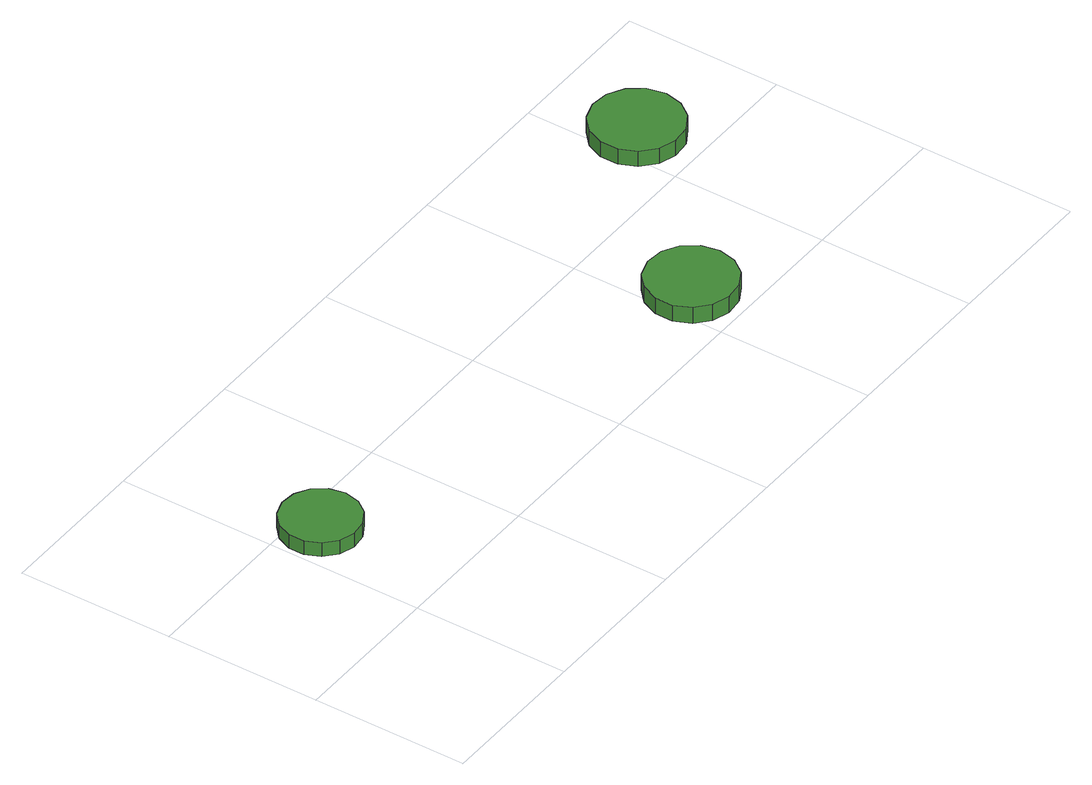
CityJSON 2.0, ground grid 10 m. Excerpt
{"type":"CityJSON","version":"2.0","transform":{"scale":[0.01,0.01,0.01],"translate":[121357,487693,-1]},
"CityObjects":{
"tree1":{"type":"SolitaryVegetationObject","attributes":{"function":"something"},"geometry":[{"type":"MultiSurface","lod":"1","boundaries":[[[0,1,2,3,4,5,6,7,8,9,10,11,12,13,14]],[[15,16,17,18,19,20,21,22,23,24,25,26,27,28,29]],[[0,29,28,1]],[[1,28,27,2]],[[2,27,26,3]],[[3,26,25,4]],[[4,25,24,5]],[[5,24,23,6]],[[6,23,22,7]],[[7,22,21,8]],[[8,21,20,9]],[[9,20,19,10]],[[10,19,18,11]],[[11,18,17,12]],[[12,17,16,13]],[[13,16,15,14]],[[14,15,29,0]]]}]},
"tree2":{"type":"SolitaryVegetationObject","attributes":{"function":"something"},"geometry":[{"type":"MultiSurface","lod":"1","boundaries":[[[30,31,32,33,34,35,36,37,38,39,40,41,42,43,44]],[[45,46,47,48,49,50,51,52,53,54,55,56,57,58,59]],[[30,59,58,31]],[[31,58,57,32]],[[32,57,56,33]],[[33,56,55,34]],[[34,55,54,35]],[[35,54,53,36]],[[36,53,52,37]],[[37,52,51,38]],[[38,51,50,39]],[[39,50,49,40]],[[40,49,48,41]],[[41,48,47,42]],[[42,47,46,43]],[[43,46,45,44]],[[44,45,59,30]]]}]},
"tree3":{"type":"SolitaryVegetationObject","attributes":{"function":"something"},"geometry":[{"type":"MultiSurface","lod":"1","boundaries":[[[60,61,62,63,64,65,66,67,68,69,70,71,72,73,74]],[[75,76,77,78,79,80,81,82,83,84,85,86,87,88,89]],[[60,89,88,61]],[[61,88,87,62]],[[62,87,86,63]],[[63,86,85,64]],[[64,85,84,65]],[[65,84,83,66]],[[66,83,82,67]],[[67,82,81,68]],[[68,81,80,69]],[[69,80,79,70]],[[70,79,78,71]],[[71,78,77,72]],[[72,77,76,73]],[[73,76,75,74]],[[74,75,89,60]]]}]}
},
"vertices":[
[513,838,185],[491,939,185],[431,1022,185],[342,1073,185],[240,1084,185],[142,1052,185],[66,984,185],[24,890,185],[24,787,185],[66,693,185],[142,624,185],[240,593,185],[342,603,185],[431,655,185],[491,738,185],[491,738,88],[431,655,88],[342,603,88],[240,593,88],[142,624,88],[66,693,88],[24,787,88],[24,890,88],[66,984,88],[142,1052,88],[240,1084,88],[342,1073,88],[431,1022,88],[491,939,88],[513,838,88],
[3485,340,190],[3461,454,190],[3392,549,190],[3291,607,190],[3175,619,190],[3063,583,190],[2977,505,190],[2929,398,190],[2929,282,190],[2977,175,190],[3063,97,190],[3175,61,190],[3291,73,190],[3392,131,190],[3461,226,190],[3461,226,77],[3392,131,77],[3291,73,77],[3175,61,77],[3063,97,77],[2977,175,77],[2929,282,77],[2929,398,77],[2977,505,77],[3063,583,77],[3175,619,77],[3291,607,77],[3392,549,77],[3461,454,77],[3485,340,77],
[4478,1390,184],[4453,1507,184],[4383,1603,184],[4280,1662,184],[4162,1675,184],[4049,1638,184],[3960,1558,184],[3912,1450,184],[3912,1331,184],[3960,1222,184],[4049,1142,184],[4162,1106,184],[4280,1118,184],[4383,1178,184],[4453,1274,184],[4453,1274,76],[4383,1178,76],[4280,1118,76],[4162,1106,76],[4049,1142,76],[3960,1222,76],[3912,1331,76],[3912,1450,76],[3960,1558,76],[4049,1638,76],[4162,1675,76],[4280,1662,76],[4383,1603,76],[4453,1507,76],[4478,1390,76]
]}
